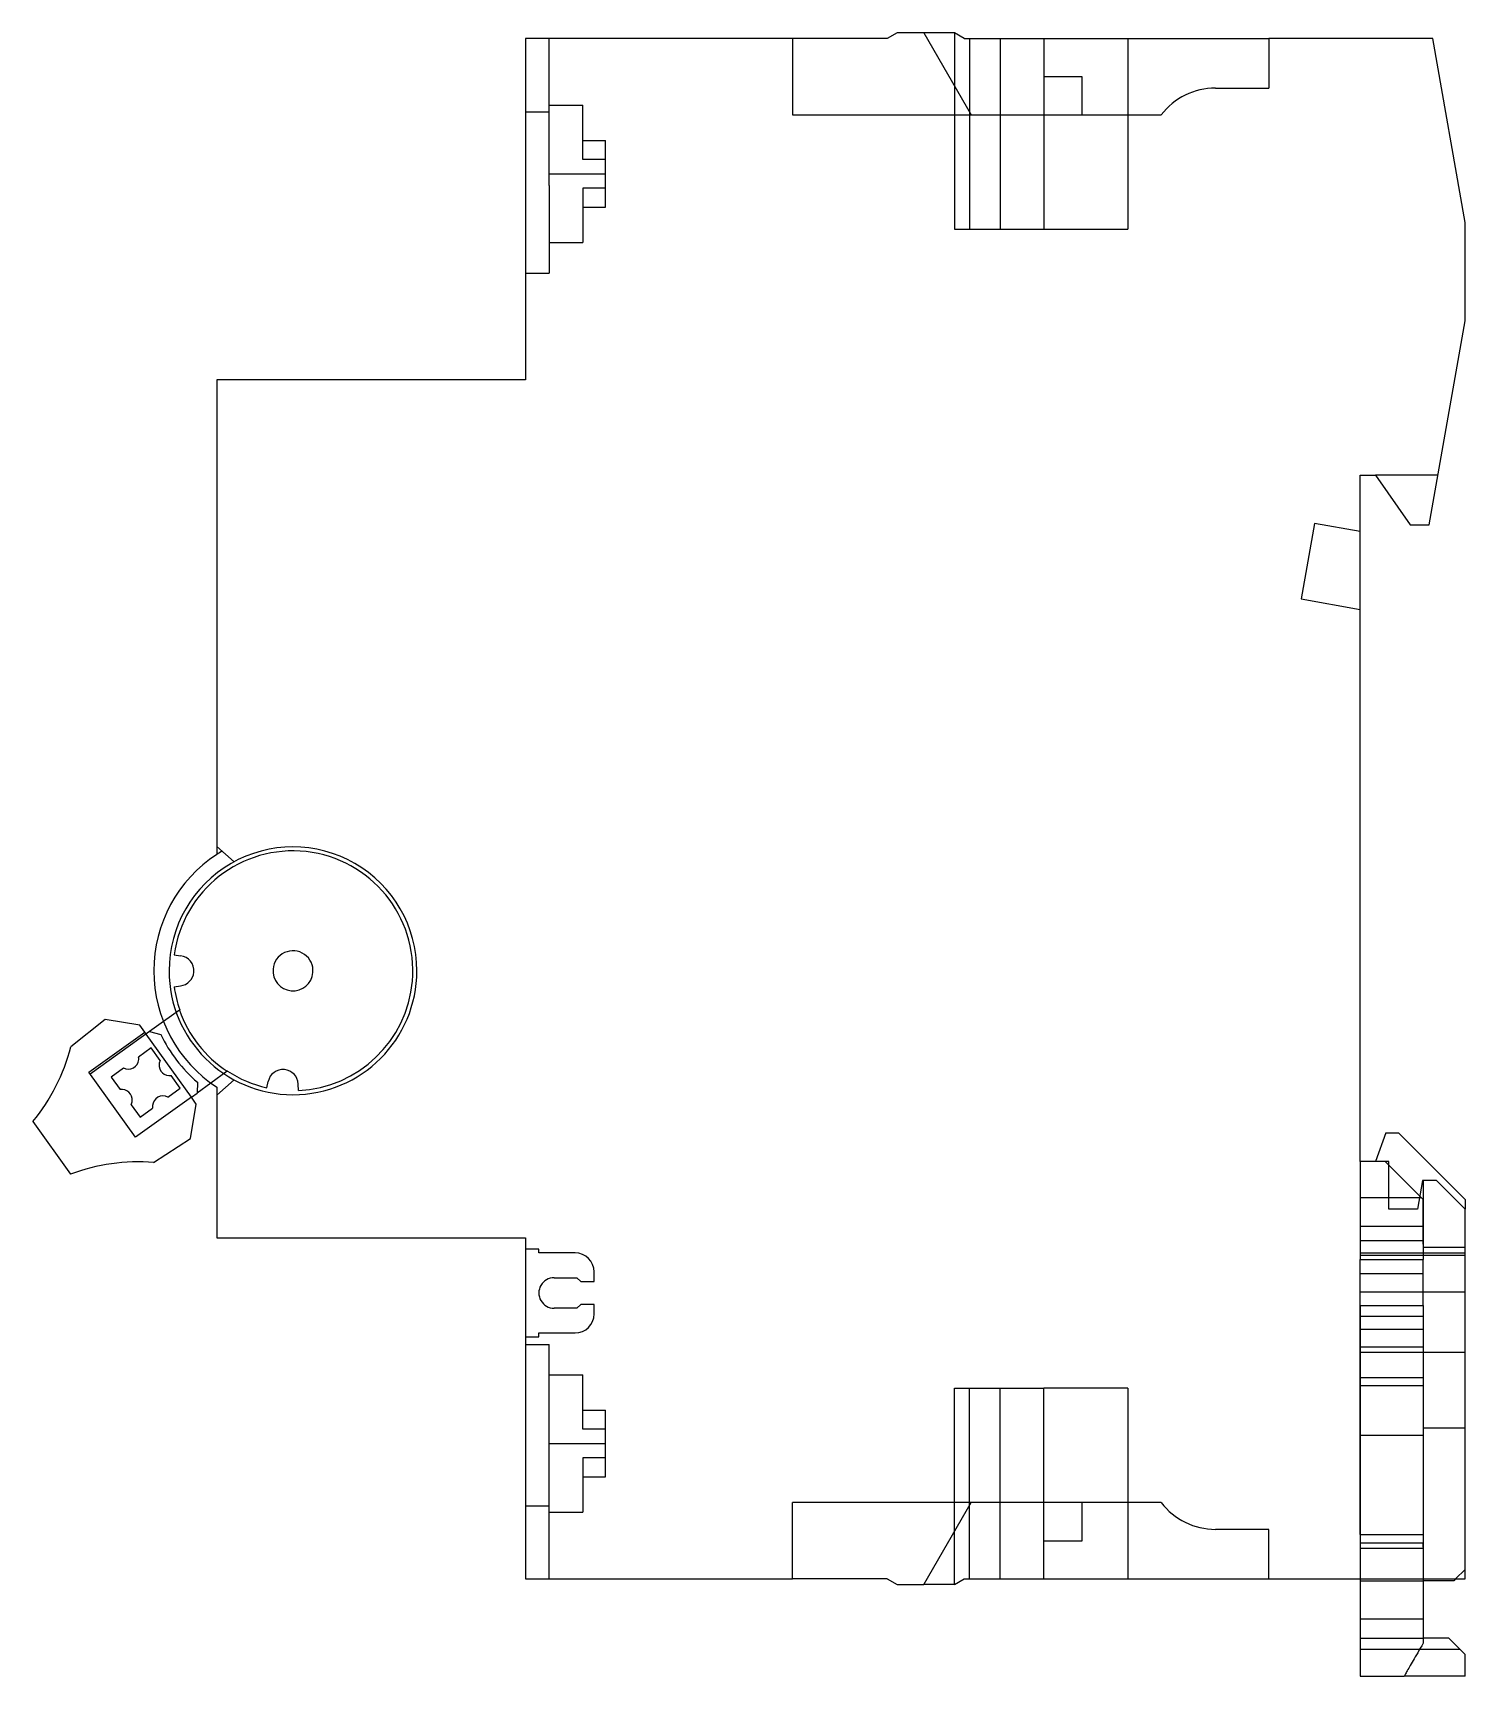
# Model space of a CAD drawing. Header units: millimetres. Extents: x -6.3 to 68.8, y -4.8 to 81.4.
import ezdxf

# ---------------------------------------------------------------- set-up
doc = ezdxf.new("R2010")
doc.units = ezdxf.units.MM
doc.layers.add('HIDDEN', color=7, linetype='Continuous')
doc.layers.add('THICK', color=7, linetype='Continuous')

msp = doc.modelspace()

# ---------------------------------------------------------------- linework, layer by layer
at = {"layer": 'HIDDEN'}
for p, q in [((19.513, 81.1), (19.513, 81.1)), ((19.513, 81.1), (19.513, 81.1)), ((19.513, 81.1), (19.513, 81.1)), ((20.763, 81.1), (20.763, 81.1)), ((20.763, 81.1), (20.763, 81.1)), ((20.763, 77.261), (20.763, 81.1)), ((33.513, 81.1), (33.513, 81.1)), ((33.513, 81.1), (33.513, 81.1)), ((33.513, 81.1), (33.513, 81.1)), ((38.493, 81.1), (38.493, 81.1)), ((38.493, 81.1), (38.493, 81.1)), ((39.013, 81.4), (39.013, 81.4)), ((39.013, 81.4), (39.013, 81.4)), ((40.413, 81.4), (40.413, 81.4)), ((40.413, 81.4), (40.413, 81.4)), ((40.413, 81.4), (40.413, 81.4)), ((40.413, 81.4), (40.413, 81.4)), ((42.013, 81.4), (42.013, 81.4)), ((42.013, 81.4), (42.013, 81.4)), ((42.013, 81.4), (42.013, 81.4)), ((42.013, 81.4), (42.013, 71.1)), ((42.013, 81.4), (42.013, 81.4)), ((42.013, 81.4), (42.013, 81.4)), ((42.013, 81.4), (42.013, 81.4)), ((42.532, 81.1), (42.532, 81.1)), ((42.532, 81.1), (42.532, 81.1)), ((42.532, 81.1), (42.532, 81.1)), ((42.532, 81.1), (42.532, 81.1)), ((42.813, 81.1), (42.813, 71.1)), ((42.813, 81.1), (42.813, 71.1)), ((42.813, 81.1), (42.813, 71.1)), ((42.813, 81.1), (42.813, 71.1)), ((44.413, 81.1), (44.413, 71.1)), ((44.413, 81.1), (44.413, 71.1)), ((44.413, 81.1), (44.413, 71.1)), ((44.413, 81.1), (44.413, 71.1)), ((46.713, 81.1), (46.713, 81.1)), ((46.713, 81.1), (46.713, 81.1)), ((46.713, 81.1), (46.713, 81.1)), ((46.713, 81.1), (46.713, 81.1)), ((46.713, 81.1), (46.713, 71.1)), ((46.713, 81.1), (46.713, 71.1)), ((51.113, 81.1), (51.113, 71.1)), ((51.113, 81.1), (51.113, 71.1)), ((58.513, 81.1), (58.513, 81.1)), ((58.513, 81.1), (58.513, 81.1)), ((58.513, 81.1), (58.513, 81.1)), ((67.113, 81.1), (67.113, 81.1)), ((46.713, 79.1), (46.713, 71.1)), ((46.713, 79.1), (46.713, 71.1)), ((46.713, 79.1), (46.713, 79.1)), ((46.713, 79.1), (46.713, 79.1)), ((46.713, 79.1), (46.713, 79.1)), ((46.713, 79.1), (46.713, 79.1)), ((48.713, 79.1), (48.713, 79.1)), ((48.713, 79.1), (48.713, 79.1)), ((48.713, 79.1), (48.713, 79.1)), ((48.713, 79.1), (48.713, 79.1)), ((55.713, 78.5), (55.713, 78.5)), ((55.713, 78.5), (55.713, 78.5)), ((55.713, 78.5), (55.713, 78.5)), ((58.513, 78.5), (58.513, 78.5)), ((58.513, 78.5), (58.513, 78.5)), ((58.513, 78.5), (58.513, 78.5)), ((20.763, 77.6), (22.513, 77.6)), ((20.763, 77.6), (22.513, 77.6)), ((22.513, 74.75), (22.513, 77.6)), ((19.513, 77.261), (20.763, 77.261)), ((19.513, 77.261), (20.763, 77.261)), ((19.513, 77.261), (20.763, 77.261)), ((19.513, 77.261), (20.763, 77.261)), ((20.763, 73.4), (20.763, 77.261)), ((33.513, 77.1), (33.513, 77.1)), ((33.513, 77.1), (33.513, 77.1)), ((33.513, 77.1), (33.513, 77.1)), ((42.895, 77.1), (42.895, 77.1)), ((42.895, 77.1), (42.895, 77.1)), ((42.895, 77.1), (42.895, 77.1)), ((42.895, 77.1), (42.895, 77.1)), ((48.713, 77.1), (48.713, 77.1)), ((48.713, 77.1), (48.713, 77.1)), ((48.713, 77.1), (48.713, 77.1)), ((48.713, 77.1), (48.713, 77.1)), ((52.863, 77.1), (52.863, 77.1)), ((52.863, 77.1), (52.863, 77.1)), ((52.863, 77.1), (52.863, 77.1)), ((22.513, 75.75), (22.513, 75.75)), ((22.513, 75.75), (23.713, 75.75)), ((22.513, 75.75), (22.513, 75.75)), ((23.713, 74.75), (23.713, 75.75)), ((23.713, 75.75), (23.713, 75.75)), ((23.713, 75.75), (23.713, 75.75)), ((23.713, 74.75), (22.513, 74.75)), ((22.513, 74.75), (22.513, 74.75)), ((22.513, 74.75), (22.513, 74.75)), ((22.513, 74.75), (22.513, 74.75)), ((22.513, 74.75), (22.513, 74.75)), ((23.713, 74), (23.713, 74.75)), ((23.713, 74.75), (23.713, 74.75)), ((23.713, 74.75), (23.713, 74.75)), ((23.713, 74.75), (23.713, 74.75)), ((23.713, 74.75), (23.713, 74.75)), ((20.763, 74), (23.713, 74)), ((20.763, 74), (23.713, 74)), ((20.763, 74), (23.713, 74)), ((20.763, 74), (23.713, 74)), ((20.763, 73.4), (20.763, 68.8)), ((23.713, 73.25), (23.713, 74)), ((22.513, 73.25), (22.513, 70.4)), ((23.713, 73.25), (22.513, 73.25)), ((22.513, 73.25), (22.513, 73.25)), ((22.513, 73.25), (22.513, 73.25)), ((22.513, 73.25), (22.513, 73.25)), ((22.513, 73.25), (22.513, 73.25)), ((23.713, 73.25), (23.713, 73.25)), ((23.713, 72.25), (23.713, 73.25)), ((23.713, 73.25), (23.713, 73.25)), ((23.713, 73.25), (23.713, 73.25)), ((23.713, 73.25), (23.713, 73.25)), ((22.513, 72.25), (22.513, 72.25)), ((22.513, 72.25), (23.713, 72.25)), ((22.513, 72.25), (22.513, 72.25)), ((23.713, 72.25), (23.713, 72.25)), ((23.713, 72.25), (23.713, 72.25)), ((42.013, 71.1), (42.813, 71.1)), ((42.013, 71.1), (42.013, 71.1)), ((42.013, 71.1), (42.013, 71.1)), ((42.813, 71.1), (44.413, 71.1)), ((44.413, 71.1), (46.713, 71.1)), ((46.713, 71.1), (51.113, 71.1)), ((68.813, 71.459), (68.813, 71.459)), ((20.763, 70.4), (22.513, 70.4)), ((20.763, 70.4), (22.513, 70.4)), ((19.513, 68.8), (20.763, 68.8)), ((19.513, 68.8), (20.763, 68.8)), ((19.513, 68.8), (20.763, 68.8)), ((19.513, 68.8), (20.763, 68.8)), ((19.513, 68.8), (20.763, 68.8)), ((19.513, 68.8), (20.763, 68.8)), ((20.763, 68.8), (20.763, 68.8)), ((68.813, 66.3), (68.813, 66.3)), ((3.313, 63.2), (3.313, 63.2)), ((19.513, 63.2), (19.513, 63.2)), ((63.313, 58.2), (63.313, 58.2)), ((64.113, 58.2), (64.113, 58.2)), ((64.113, 58.2), (64.113, 58.2)), ((64.113, 58.2), (64.113, 58.2)), ((67.384, 58.2), (64.113, 58.2)), ((67.384, 58.2), (67.384, 58.2)), ((67.384, 58.2), (67.384, 58.2)), ((60.904, 55.667), (60.904, 55.667)), ((60.904, 55.667), (60.904, 55.667)), ((60.904, 55.667), (60.904, 55.667)), ((63.313, 55.243), (63.313, 55.243)), ((63.313, 55.243), (63.313, 55.243)), ((63.313, 55.243), (63.313, 55.243)), ((65.933, 55.6), (65.933, 55.6)), ((65.933, 55.6), (65.933, 55.6)), ((65.933, 55.6), (65.933, 55.6)), ((66.926, 55.6), (66.926, 55.6)), ((66.926, 55.6), (66.926, 55.6)), ((66.926, 55.6), (66.926, 55.6)), ((60.205, 51.703), (60.205, 51.703)), ((60.205, 51.703), (60.205, 51.703)), ((60.205, 51.703), (60.205, 51.703)), ((63.313, 51.156), (63.313, 51.156)), ((63.313, 51.156), (63.313, 51.156)), ((63.313, 51.156), (63.313, 51.156)), ((3.313, 38.725), (3.313, 38.725)), ((3.313, 38.725), (3.313, 38.725)), ((4.233, 37.924), (3.313, 38.725)), ((3.313, 38.307), (3.313, 38.307)), ((3.313, 38.307), (3.313, 38.307)), ((3.593, 38.481), (3.593, 38.481)), ((3.593, 38.481), (3.593, 38.481)), ((4.233, 37.924), (4.233, 37.924)), ((4.233, 37.924), (4.233, 37.924)), ((1.081, 33.038), (1.081, 33.038)), ((1.081, 33.038), (1.419, 32.993)), ((1.081, 33.038), (1.081, 33.038)), ((1.419, 32.993), (1.419, 32.993)), ((1.419, 32.993), (1.419, 32.993)), ((0.813, 32.2), (0.813, 32.2)), ((0.813, 32.2), (0.813, 32.2)), ((0.813, 32.2), (0.813, 32.2)), ((0.813, 32.2), (0.813, 32.2)), ((6.267, 32.292), (6.267, 32.292)), ((6.267, 32.292), (6.267, 32.292)), ((8.359, 32.108), (8.359, 32.108)), ((8.359, 32.108), (8.359, 32.108)), ((13.813, 32.2), (13.813, 32.2)), ((13.813, 32.2), (13.813, 32.2)), ((1.081, 31.362), (1.419, 31.407)), ((1.081, 31.362), (1.081, 31.362)), ((1.081, 31.362), (1.081, 31.362)), ((1.419, 31.407), (1.419, 31.407)), ((1.419, 31.407), (1.419, 31.407)), ((-2.546, 29.651), (-2.546, 29.651)), ((-0.729, 29.352), (-0.729, 29.352)), ((1.36, 30.139), (0.517, 29.534)), ((1.37, 30.146), (1.36, 30.139)), ((1.36, 30.139), (1.36, 30.139)), ((1.36, 30.139), (1.36, 30.139)), ((1.36, 30.139), (1.36, 30.139)), ((1.36, 30.139), (1.36, 30.139)), ((1.37, 30.146), (1.37, 30.146)), ((1.37, 30.146), (1.37, 30.146)), ((-0.468, 28.988), (-0.468, 28.988)), ((-0.468, 28.988), (-0.468, 28.988)), ((1.98, 25.575), (-0.392, 28.882)), ((-0.209, 29.013), (-0.209, 29.013)), ((-0.209, 29.013), (-0.209, 29.013)), ((-0.209, 29.013), (-0.209, 29.013)), ((-0.209, 29.013), (-0.209, 29.013)), ((0.372, 28.866), (0.372, 28.866)), ((0.372, 28.866), (0.372, 28.866)), ((0.372, 28.866), (0.372, 28.866)), ((0.372, 28.866), (0.372, 28.866)), ((-4.345, 28.212), (-4.345, 28.212)), ((-0.785, 27.676), (-0.785, 27.676)), ((-0.785, 27.676), (-0.785, 27.676)), ((-0.785, 27.676), (-0.785, 27.676)), ((-0.785, 27.676), (-0.785, 27.676)), ((-0.13, 28.153), (-0.13, 28.153)), ((-0.13, 28.153), (-0.13, 28.153)), ((-0.13, 28.153), (-0.13, 28.153)), ((-0.13, 28.153), (-0.13, 28.153)), ((-3.397, 26.887), (-3.397, 26.887)), ((-3.397, 26.887), (-3.397, 26.887)), ((-3.321, 26.782), (-3.321, 26.782)), ((-3.321, 26.782), (-3.321, 26.782)), ((-1.578, 27.1), (-1.578, 27.1)), ((-1.578, 27.1), (-1.578, 27.1)), ((-1.578, 27.1), (-1.578, 27.1)), ((-1.578, 27.1), (-1.578, 27.1)), ((0.347, 27.497), (0.347, 27.497)), ((0.347, 27.497), (0.347, 27.497)), ((0.347, 27.497), (0.347, 27.497)), ((0.347, 27.497), (0.347, 27.497)), ((3.865, 26.927), (3.003, 26.308)), ((3.875, 26.934), (3.865, 26.927)), ((3.865, 26.927), (3.865, 26.927)), ((3.865, 26.927), (3.865, 26.927)), ((3.865, 26.927), (3.865, 26.927)), ((3.865, 26.927), (3.865, 26.927)), ((3.875, 26.934), (3.875, 26.934)), ((3.875, 26.934), (3.875, 26.934)), ((-2.233, 26.624), (-2.233, 26.624)), ((-2.233, 26.624), (-2.233, 26.624)), ((-2.233, 26.624), (-2.233, 26.624)), ((-2.233, 26.624), (-2.233, 26.624)), ((-1.757, 25.969), (-1.757, 25.969)), ((-1.757, 25.969), (-1.757, 25.969)), ((-1.757, 25.969), (-1.757, 25.969)), ((-1.757, 25.969), (-1.757, 25.969)), ((0.923, 26.704), (0.923, 26.704)), ((0.923, 26.704), (0.923, 26.704)), ((0.923, 26.704), (0.923, 26.704)), ((0.923, 26.704), (0.923, 26.704)), ((1.399, 26.049), (1.399, 26.049)), ((1.399, 26.049), (1.399, 26.049)), ((1.399, 26.049), (1.399, 26.049)), ((1.399, 26.049), (1.399, 26.049)), ((2.305, 26.351), (2.305, 26.351)), ((2.305, 26.351), (2.305, 26.351)), ((2.305, 26.351), (2.305, 26.351)), ((2.305, 26.351), (2.305, 26.351)), ((3.313, 25.675), (4.233, 26.476)), ((3.313, 26.093), (3.313, 26.093)), ((3.313, 26.093), (3.313, 26.093)), ((3.313, 26.093), (3.313, 26.093)), ((4.233, 26.476), (4.233, 26.476)), ((4.233, 26.476), (4.233, 26.476)), ((5.934, 26.065), (6.009, 26.398)), ((5.934, 26.065), (5.934, 26.065)), ((5.934, 26.065), (5.934, 26.065)), ((6.009, 26.398), (6.009, 26.398)), ((6.009, 26.398), (6.009, 26.398)), ((7.589, 26.26), (7.589, 26.26)), ((7.589, 26.26), (7.589, 26.26)), ((7.605, 25.919), (7.589, 26.26)), ((7.605, 25.919), (7.605, 25.919)), ((7.605, 25.919), (7.605, 25.919)), ((-1.181, 25.176), (-1.181, 25.176)), ((-1.181, 25.176), (-1.181, 25.176)), ((-1.181, 25.176), (-1.181, 25.176)), ((-1.181, 25.176), (-1.181, 25.176)), ((0.743, 25.573), (0.743, 25.573)), ((0.743, 25.573), (0.743, 25.573)), ((0.743, 25.573), (0.743, 25.573)), ((0.743, 25.573), (0.743, 25.573)), ((1.98, 25.575), (1.98, 25.575)), ((1.98, 25.575), (1.98, 25.575)), ((1.98, 25.575), (1.98, 25.575)), ((1.98, 25.575), (1.98, 25.575)), ((1.98, 25.575), (1.98, 25.575)), ((1.98, 25.575), (1.98, 25.575)), ((2.242, 25.209), (2.242, 25.209)), ((2.278, 25.788), (2.278, 25.788)), ((2.278, 25.788), (2.278, 25.788)), ((2.278, 25.788), (2.278, 25.788)), ((2.278, 25.788), (2.278, 25.788)), ((3.313, 25.675), (3.313, 25.675)), ((3.313, 25.675), (3.313, 25.675)), ((-6.335, 24.288), (-6.335, 24.288)), ((-0.705, 24.521), (-0.705, 24.521)), ((-0.705, 24.521), (-0.705, 24.521)), ((-0.705, 24.521), (-0.705, 24.521)), ((-0.705, 24.521), (-0.705, 24.521)), ((-0.049, 24.997), (-0.049, 24.997)), ((-0.049, 24.997), (-0.049, 24.997)), ((-0.049, 24.997), (-0.049, 24.997)), ((-0.049, 24.997), (-0.049, 24.997)), ((-0.949, 23.474), (-0.949, 23.474)), ((-0.949, 23.474), (-0.949, 23.474)), ((-0.949, 23.474), (-0.949, 23.474)), ((-0.949, 23.474), (-0.949, 23.474)), ((1.943, 23.395), (1.943, 23.395)), ((64.659, 23.7), (64.659, 23.7)), ((64.659, 23.7), (64.659, 23.7)), ((65.313, 23.7), (65.313, 23.7)), ((65.313, 23.7), (65.313, 23.7)), ((0.002, 22.151), (0.002, 22.151)), ((63.313, 22.2), (63.313, 22.2)), ((63.313, 22.2), (63.313, 22.2)), ((63.313, 22.2), (63.313, 22.2)), ((63.313, 22.2), (63.313, 22.2)), ((63.313, 22.2), (63.313, 18.8)), ((63.313, 22.2), (63.313, 22.2)), ((64.113, 22.2), (64.113, 22.2)), ((64.113, 22.2), (64.113, 22.2)), ((64.813, 22), (64.613, 22.2)), ((64.613, 22.2), (64.613, 22.2)), ((64.613, 22.2), (64.613, 22.2)), ((64.613, 22.2), (64.613, 22.2)), ((64.613, 22.2), (64.613, 22.2)), ((64.813, 22.2), (64.813, 22.2)), ((64.813, 22.2), (64.813, 22.2)), ((64.813, 22.2), (64.813, 22.2)), ((-4.353, 21.525), (-4.353, 21.525)), ((66.577, 21.2), (66.577, 21.2)), ((66.577, 21.2), (66.577, 21.2)), ((66.577, 21.2), (66.577, 21.2)), ((66.613, 21.2), (66.613, 21.2)), ((66.613, 21.2), (66.613, 21.2)), ((66.613, 21.2), (66.613, 18.8)), ((66.613, 21.2), (66.613, 21.2)), ((66.613, 21.2), (66.613, 21.2)), ((67.313, 21.2), (67.313, 21.2)), ((67.313, 21.2), (67.313, 21.2)), ((67.313, 21.2), (67.313, 21.2)), ((63.313, 20.302), (64.813, 20.302)), ((63.313, 20.302), (66.511, 20.302)), ((63.313, 20.302), (66.511, 20.302)), ((63.313, 20.302), (66.511, 20.302)), ((66.419, 20.302), (66.511, 20.302)), ((66.511, 20.302), (66.433, 20.38)), ((66.511, 20.302), (66.525, 20.287)), ((66.525, 20.287), (66.54, 20.273)), ((66.54, 20.273), (66.554, 20.258)), ((66.554, 20.258), (66.569, 20.244)), ((66.569, 20.244), (66.584, 20.229)), ((66.584, 20.229), (66.598, 20.215)), ((66.598, 20.215), (66.613, 20.2)), ((66.613, 17.865), (66.613, 20.2)), ((66.613, 20.2), (66.613, 20.2)), ((66.613, 20.2), (66.613, 20.2)), ((66.613, 20.2), (66.613, 20.2)), ((66.613, 20.2), (66.613, 20.2)), ((66.613, 20.2), (66.613, 20.2)), ((66.613, 20.2), (66.613, 20.2)), ((66.613, 20.2), (66.613, 20.2)), ((66.613, 20.2), (66.613, 20.2)), ((68.813, 20.2), (68.813, 20.2)), ((68.813, 20.2), (68.813, 20.2)), ((64.813, 19.7), (64.813, 19.7)), ((64.813, 19.7), (64.813, 19.7)), ((64.813, 19.7), (64.813, 19.7)), ((66.313, 19.7), (66.313, 19.7)), ((66.313, 19.7), (66.313, 19.7)), ((66.313, 19.7), (66.313, 19.7)), ((68.813, 19.7), (68.813, 19.7)), ((68.813, 19.7), (68.813, 19.7)), ((68.813, 19.7), (68.813, 19.7)), ((3.313, 18.2), (3.313, 18.2)), ((19.513, 18.2), (19.513, 18.2)), ((63.313, 18.8), (63.313, 18.8)), ((63.313, 18.8), (63.313, 18.8)), ((63.313, 18.8), (63.313, 18.8)), ((63.313, 18.8), (63.313, 18.8)), ((63.313, 18.8), (63.313, 18.05)), ((63.313, 18.8), (66.613, 18.8)), ((66.613, 18.8), (66.613, 18.8)), ((66.613, 18.8), (66.613, 18.05)), ((66.613, 18.8), (66.613, 18.8)), ((66.613, 18.8), (66.613, 18.8)), ((66.613, 18.8), (66.613, 18.8)), ((19.513, 17.6), (19.513, 17.6)), ((19.513, 17.6), (19.513, 17.6)), ((20.213, 17.6), (19.513, 17.6)), ((20.213, 17.6), (20.213, 17.6)), ((20.213, 17.4), (20.213, 17.6)), ((20.213, 17.6), (20.213, 17.6)), ((20.213, 17.4), (20.213, 17.4)), ((22.113, 17.4), (20.213, 17.4)), ((20.213, 17.4), (20.213, 17.4)), ((22.113, 17.4), (22.113, 17.4)), ((22.113, 17.4), (22.113, 17.4)), ((63.313, 18.05), (63.313, 17.057)), ((63.313, 18.05), (66.613, 18.05)), ((63.313, 18.05), (66.613, 18.05)), ((63.313, 18.05), (66.613, 18.05)), ((63.313, 18.05), (66.613, 18.05)), ((63.313, 17.404), (68.813, 17.404)), ((63.313, 17.404), (68.813, 17.404)), ((63.313, 17.404), (68.813, 17.404)), ((63.313, 17.404), (68.813, 17.404)), ((63.313, 17.285), (68.813, 17.285)), ((63.313, 17.285), (68.813, 17.285)), ((63.313, 17.285), (68.813, 17.285)), ((63.313, 17.285), (68.813, 17.285)), ((66.613, 18.05), (66.613, 17.057)), ((66.613, 17.865), (66.613, 17.704)), ((66.613, 17.704), (68.813, 17.704)), ((66.613, 17.704), (68.813, 17.704)), ((66.613, 17.704), (68.813, 17.704)), ((66.613, 17.704), (68.813, 17.704)), ((23.113, 16.4), (23.113, 16.4)), ((23.113, 15.9), (23.113, 16.4)), ((23.113, 16.4), (23.113, 16.4)), ((63.313, 16.327), (63.313, 17.057)), ((63.313, 17.057), (66.613, 17.057)), ((63.313, 17.057), (66.613, 17.057)), ((63.313, 17.057), (66.613, 17.057)), ((63.313, 17.057), (66.613, 17.057)), ((66.613, 16.458), (66.613, 17.057)), ((66.613, 14.636), (66.613, 16.458)), ((21.013, 16.1), (21.013, 16.1)), ((21.013, 16.1), (22.213, 16.1)), ((21.013, 16.1), (21.013, 16.1)), ((22.213, 16.1), (22.213, 16.1)), ((22.213, 16.1), (22.413, 15.9)), ((22.213, 16.1), (22.213, 16.1)), ((22.413, 15.9), (22.413, 15.9)), ((22.413, 15.9), (23.113, 15.9)), ((22.413, 15.9), (22.413, 15.9)), ((23.113, 15.9), (23.113, 15.9)), ((23.113, 15.9), (23.113, 15.9)), ((63.313, 16.327), (66.613, 16.327)), ((63.313, 12.482), (63.313, 16.327)), ((63.313, 16.327), (66.613, 16.327)), ((63.313, 16.327), (66.613, 16.327)), ((63.313, 16.327), (66.613, 16.327)), ((22.413, 14.7), (22.213, 14.5)), ((22.413, 14.7), (22.413, 14.7)), ((23.113, 14.7), (22.413, 14.7)), ((22.413, 14.7), (22.413, 14.7)), ((23.113, 14.7), (23.113, 14.7)), ((23.113, 14.2), (23.113, 14.7)), ((23.113, 14.7), (23.113, 14.7)), ((63.313, 15.353), (68.813, 15.353)), ((63.313, 15.353), (68.813, 15.353)), ((63.313, 15.353), (68.813, 15.353)), ((63.313, 15.353), (68.813, 15.353)), ((21.013, 14.5), (21.013, 14.5)), ((22.213, 14.5), (21.013, 14.5)), ((21.013, 14.5), (21.013, 14.5)), ((22.213, 14.5), (22.213, 14.5)), ((22.213, 14.5), (22.213, 14.5)), ((23.113, 14.2), (23.113, 14.2)), ((23.113, 14.2), (23.113, 14.2)), ((63.313, 14.636), (66.613, 14.636)), ((63.313, 14.636), (63.313, 13.398)), ((63.313, 14.636), (66.613, 14.636)), ((63.313, 14.636), (66.613, 14.636)), ((63.313, 14.636), (66.613, 14.636)), ((63.313, 14.081), (66.613, 14.081)), ((63.313, 14.081), (66.613, 14.081)), ((63.313, 14.081), (66.613, 14.081)), ((63.313, 14.081), (66.613, 14.081)), ((66.613, 14.636), (66.613, 13.398)), ((19.513, 13), (19.513, 13)), ((19.513, 13), (19.513, 13)), ((19.513, 13), (20.213, 13)), ((20.213, 13.2), (20.213, 13.2)), ((20.213, 13.2), (22.113, 13.2)), ((20.213, 13), (20.213, 13.2)), ((20.213, 13.2), (20.213, 13.2)), ((20.213, 13), (20.213, 13)), ((20.213, 13), (20.213, 13)), ((22.113, 13.2), (22.113, 13.2)), ((22.113, 13.2), (22.113, 13.2)), ((63.313, 13.398), (66.613, 13.398)), ((63.313, 13.398), (63.313, 10.454)), ((63.313, 13.398), (66.613, 13.398)), ((63.313, 13.398), (66.613, 13.398)), ((63.313, 13.398), (66.613, 13.398)), ((66.613, 13.398), (66.613, 10.454)), ((19.513, 12.6), (20.763, 12.6)), ((19.513, 12.6), (20.763, 12.6)), ((19.513, 12.6), (20.763, 12.6)), ((19.513, 12.6), (20.763, 12.6)), ((20.763, 8), (20.763, 12.6)), ((63.313, 2.637), (63.313, 12.482)), ((63.313, 12.482), (66.613, 12.482)), ((63.313, 12.482), (66.613, 12.482)), ((63.313, 12.482), (66.613, 12.482)), ((63.313, 12.482), (66.613, 12.482)), ((63.313, 12.2), (63.313, 12.2)), ((63.313, 12.2), (63.313, 12.2)), ((63.313, 12.2), (63.313, 12.2)), ((63.313, 12.2), (63.313, 12.2)), ((63.313, 12.2), (68.813, 12.2)), ((66.613, 12.2), (66.613, 12.2)), ((66.613, 12.2), (66.613, 2.2)), ((66.613, 12.2), (66.613, 12.2)), ((66.613, 12.2), (66.613, 12.2)), ((66.613, 12.2), (66.613, 12.2)), ((68.813, 12.2), (68.813, 12.2)), ((68.813, 12.2), (68.813, 12.2)), ((68.813, 12.2), (68.813, 12.2)), ((68.813, 12.2), (68.813, 12.2)), ((20.763, 11), (22.513, 11)), ((20.763, 11), (22.513, 11)), ((22.513, 8.15), (22.513, 11)), ((63.313, 10.867), (66.613, 10.867)), ((63.313, 10.867), (66.613, 10.867)), ((63.313, 10.867), (66.613, 10.867)), ((63.313, 10.867), (66.613, 10.867)), ((63.313, 10.454), (66.613, 10.454)), ((63.313, 10.454), (63.313, 0.3)), ((63.313, 10.454), (66.613, 10.454)), ((63.313, 10.454), (66.613, 10.454)), ((63.313, 10.454), (66.613, 10.454)), ((66.613, 10.454), (66.613, 0.3)), ((42.013, 0), (42.013, 10.3)), ((42.013, 10.3), (42.813, 10.3)), ((42.013, 10.3), (42.013, 10.3)), ((42.013, 10.3), (42.013, 10.3)), ((42.813, 0.3), (42.813, 10.3)), ((42.813, 10.3), (44.413, 10.3)), ((42.813, 0.3), (42.813, 10.3)), ((42.813, 0.3), (42.813, 10.3)), ((42.813, 0.3), (42.813, 10.3)), ((44.413, 0.3), (44.413, 10.3)), ((44.413, 10.3), (46.713, 10.3)), ((44.413, 0.3), (44.413, 10.3)), ((44.413, 0.3), (44.413, 10.3)), ((44.413, 0.3), (44.413, 10.3)), ((46.713, 2.3), (46.713, 10.3)), ((46.713, 2.3), (46.713, 10.3)), ((46.713, 0.3), (46.713, 10.3)), ((51.113, 10.3), (46.713, 10.3)), ((46.713, 0.3), (46.713, 10.3)), ((51.113, 10.3), (51.113, 0.3)), ((51.113, 10.3), (51.113, 0.3)), ((22.513, 9.15), (22.513, 9.15)), ((22.513, 9.15), (23.713, 9.15)), ((22.513, 9.15), (22.513, 9.15)), ((23.713, 8.15), (23.713, 9.15)), ((23.713, 9.15), (23.713, 9.15)), ((23.713, 9.15), (23.713, 9.15)), ((20.763, 4.139), (20.763, 8)), ((23.713, 8.15), (22.513, 8.15)), ((22.513, 8.15), (22.513, 8.15)), ((22.513, 8.15), (22.513, 8.15)), ((22.513, 8.15), (22.513, 8.15)), ((22.513, 8.15), (22.513, 8.15)), ((23.713, 7.4), (23.713, 8.15)), ((23.713, 8.15), (23.713, 8.15)), ((23.713, 8.15), (23.713, 8.15)), ((23.713, 8.15), (23.713, 8.15)), ((23.713, 8.15), (23.713, 8.15)), ((63.313, 7.832), (66.613, 7.832)), ((63.313, 7.832), (66.613, 7.832)), ((63.313, 7.832), (66.613, 7.832)), ((63.313, 7.832), (66.613, 7.832)), ((68.813, 8.2), (66.613, 8.2)), ((66.613, 8.2), (66.613, 8.2)), ((66.613, 8.2), (66.613, 8.2)), ((66.613, 8.2), (66.613, 8.2)), ((66.613, 8.2), (66.613, 8.2)), ((66.613, 8.2), (66.613, 8.2)), ((66.613, 8.2), (66.613, 8.2)), ((66.613, 8.2), (66.613, 8.2)), ((66.613, 8.2), (66.613, 8.2)), ((68.813, 8.2), (68.813, 8.2)), ((68.813, 8.2), (68.813, 8.2)), ((68.813, 8.2), (68.813, 8.2)), ((68.813, 8.2), (68.813, 8.2)), ((20.763, 7.4), (23.713, 7.4)), ((20.763, 7.4), (23.713, 7.4)), ((20.763, 7.4), (23.713, 7.4)), ((20.763, 7.4), (23.713, 7.4)), ((23.713, 6.65), (23.713, 7.4)), ((22.513, 6.65), (22.513, 3.8)), ((23.713, 6.65), (22.513, 6.65)), ((22.513, 6.65), (22.513, 6.65)), ((22.513, 6.65), (22.513, 6.65)), ((22.513, 6.65), (22.513, 6.65)), ((22.513, 6.65), (22.513, 6.65)), ((23.713, 6.65), (23.713, 6.65)), ((23.713, 5.65), (23.713, 6.65)), ((23.713, 6.65), (23.713, 6.65)), ((23.713, 6.65), (23.713, 6.65)), ((23.713, 6.65), (23.713, 6.65)), ((22.513, 5.65), (22.513, 5.65)), ((22.513, 5.65), (23.713, 5.65)), ((22.513, 5.65), (22.513, 5.65)), ((23.713, 5.65), (23.713, 5.65)), ((23.713, 5.65), (23.713, 5.65)), ((19.513, 4.139), (20.763, 4.139)), ((19.513, 4.139), (20.763, 4.139)), ((19.513, 4.139), (20.763, 4.139)), ((19.513, 4.139), (20.763, 4.139)), ((20.763, 0.3), (20.763, 4.139)), ((20.763, 3.8), (22.513, 3.8)), ((20.763, 3.8), (22.513, 3.8)), ((33.513, 4.3), (33.513, 4.3)), ((33.513, 4.3), (33.513, 4.3)), ((33.513, 4.3), (33.513, 4.3)), ((42.895, 4.3), (42.895, 4.3)), ((42.895, 4.3), (42.895, 4.3)), ((42.895, 4.3), (42.895, 4.3)), ((42.895, 4.3), (42.895, 4.3)), ((48.713, 4.3), (48.713, 4.3)), ((48.713, 4.3), (48.713, 4.3)), ((48.713, 4.3), (48.713, 4.3)), ((48.713, 4.3), (48.713, 4.3)), ((52.863, 4.3), (52.863, 4.3)), ((52.863, 4.3), (52.863, 4.3)), ((52.863, 4.3), (52.863, 4.3)), ((55.713, 2.9), (55.713, 2.9)), ((55.713, 2.9), (55.713, 2.9)), ((55.713, 2.9), (55.713, 2.9)), ((58.513, 2.9), (58.513, 2.9)), ((58.513, 2.9), (58.513, 2.9)), ((58.513, 2.9), (58.513, 2.9)), ((63.313, 2.637), (63.313, 1.9)), ((63.313, 2.637), (66.613, 2.637)), ((63.313, 2.637), (66.613, 2.637)), ((63.313, 2.637), (66.613, 2.637)), ((63.313, 2.637), (66.613, 2.637)), ((46.713, 2.3), (46.713, 2.3)), ((46.713, 2.3), (46.713, 2.3)), ((46.713, 2.3), (46.713, 2.3)), ((46.713, 2.3), (46.713, 2.3)), ((48.713, 2.3), (48.713, 2.3)), ((48.713, 2.3), (48.713, 2.3)), ((48.713, 2.3), (48.713, 2.3)), ((48.713, 2.3), (48.713, 2.3)), ((63.313, 2.2), (66.613, 2.2)), ((63.313, 2.2), (66.613, 2.2)), ((63.313, 2.2), (66.613, 2.2)), ((63.313, 2.2), (66.613, 2.2)), ((66.613, 1.9), (63.313, 1.9)), ((66.613, 1.9), (63.313, 1.9)), ((66.613, 1.9), (63.313, 1.9)), ((66.613, 1.9), (63.313, 1.9)), ((66.613, 1.969), (66.613, 2.2)), ((66.613, 1.969), (66.613, 0.3)), ((19.513, 0.3), (19.513, 0.3)), ((19.513, 0.3), (19.513, 0.3)), ((19.513, 0.3), (19.513, 0.3)), ((20.763, 0.3), (20.763, 0.3)), ((20.763, 0.3), (20.763, 0.3)), ((33.513, 0.3), (33.513, 0.3)), ((33.513, 0.3), (33.513, 0.3)), ((33.513, 0.3), (33.513, 0.3)), ((38.493, 0.3), (38.493, 0.3)), ((38.493, 0.3), (38.493, 0.3)), ((42.013, 0), (42.013, 0)), ((42.013, 0), (42.013, 0)), ((42.013, 0), (42.013, 0)), ((42.013, 0), (42.013, 0)), ((42.013, 0), (42.013, 0)), ((42.013, 0), (42.013, 0)), ((42.532, 0.3), (42.532, 0.3)), ((42.532, 0.3), (42.532, 0.3)), ((42.532, 0.3), (42.532, 0.3)), ((42.532, 0.3), (42.532, 0.3)), ((46.713, 0.3), (46.713, 0.3)), ((46.713, 0.3), (46.713, 0.3)), ((46.713, 0.3), (46.713, 0.3)), ((46.713, 0.3), (46.713, 0.3)), ((58.513, 0.3), (58.513, 0.3)), ((58.513, 0.3), (58.513, 0.3)), ((58.513, 0.3), (58.513, 0.3)), ((63.313, 0.3), (63.313, 0.3)), ((63.313, 0.3), (63.313, 0.3)), ((63.313, 0.3), (63.313, 0.3)), ((63.313, 0.3), (63.313, 0.3)), ((63.313, 0.3), (63.313, 0.3)), ((63.313, 0.3), (63.313, 0.3)), ((63.313, 0.2), (66.613, 0.2)), ((63.313, 0.2), (63.313, 0.2)), ((63.313, 0.2), (66.613, 0.2)), ((63.313, 0.2), (66.613, 0.2)), ((63.313, 0.2), (63.313, 0.2)), ((63.313, 0.2), (66.613, 0.2)), ((66.613, 0.3), (66.613, 0.3)), ((66.613, 0.3), (66.613, 0.3)), ((66.613, 0.3), (66.613, 0.3)), ((66.613, 0.3), (66.613, 0.3)), ((66.613, 0.3), (66.613, 0.3)), ((66.613, 0.3), (66.613, 0.3)), ((66.613, 0.3), (66.613, 0.3)), ((66.613, 0.3), (66.613, 0.3)), ((66.613, 0.2), (66.613, 0.2)), ((66.613, 0.2), (66.613, 0.2)), ((66.613, 0.2), (66.613, 0.2)), ((66.613, 0.2), (66.613, 0.2)), ((68.213, 0.2), (68.213, 0.2)), ((68.213, 0.2), (68.213, 0.2)), ((68.813, 0.8), (68.313, 0.3)), ((68.813, 0.8), (68.813, 0.8)), ((68.813, 0.8), (68.813, 0.8)), ((68.813, 0.3), (68.813, 0.3)), ((68.813, 0.3), (68.813, 0.3)), ((68.813, 0.3), (68.813, 0.3)), ((39.013, 0), (39.013, 0)), ((39.013, 0), (39.013, 0)), ((40.413, 0), (40.413, 0)), ((40.413, 0), (40.413, 0)), ((40.413, 0), (40.413, 0)), ((40.413, 0), (40.413, 0)), ((63.313, -1.8), (63.313, -1.8)), ((63.313, -1.8), (63.313, -1.8)), ((63.313, -1.8), (66.613, -1.8)), ((63.313, -1.8), (63.313, -1.8)), ((63.313, -1.8), (63.313, -1.8)), ((66.613, -1.8), (66.613, -1.8)), ((66.613, -1.8), (66.613, -1.8)), ((66.613, -1.8), (66.613, -1.8)), ((66.613, -1.8), (66.613, -1.8)), ((63.313, -2.8), (66.613, -2.8)), ((63.313, -2.8), (66.613, -2.8)), ((63.313, -2.8), (66.613, -2.8)), ((68.545, -3.4), (63.313, -3.4)), ((68.545, -3.4), (63.313, -3.4)), ((66.613, -3.068), (66.613, -3.068)), ((66.613, -3.068), (66.613, -3.068)), ((66.613, -3.068), (66.613, -3.068)), ((66.613, -3.068), (66.613, -3.068)), ((68.813, -3.668), (68.813, -3.668)), ((68.813, -3.668), (68.813, -3.668)), ((63.313, -4.8), (63.313, -4.8)), ((63.313, -4.8), (63.313, -4.8)), ((65.613, -4.8), (65.613, -4.8)), ((65.613, -4.8), (65.613, -4.8)), ((65.613, -4.8), (65.613, -4.8)), ((65.613, -4.8), (65.613, -4.8)), ((68.813, -4.8), (68.813, -4.8)), ((68.813, -4.8), (68.813, -4.8))]:
    msp.add_line(p, q, dxfattribs=at)
for centre, radius, start, end in [((7.313, 32.2), 6.5, 0, 180.00002), ((7.313, 32.2), 6.288, 355.00003, 172.33774), ((7.313, 32.2), 7.3, 120.63506, 123.22615), ((1.313, 32.2), 0.8, 354.99997, 82.3377), ((7.313, 32.2), 1.05, 354.99997, 174.99999), ((7.313, 32.2), 6.5, 180.00002, 0), ((1.313, 32.2), 0.8, 277.6623, 354.99997), ((7.313, 32.2), 1.05, 174.99999, 354.99997), ((7.313, 32.2), 6.288, 187.66226, 199.06807), ((7.313, 32.2), 6.288, 272.66227, 355.00003), ((7.313, 32.2), 6.3, 199.09993, 236.82267), ((7.313, 32.2), 6.288, 236.86421, 257.33777), ((6.79, 26.223), 0.8, 2.66225, 167.33771), ((22.113, 16.4), 1, 0, 89.99998), ((21.013, 15.3), 0.8, 89.99998, 270.00002), ((22.113, 14.2), 1, 270.00002, 0)]:
    msp.add_arc(centre, radius, start, end, dxfattribs=at)
at = {"layer": 'THICK'}
for p, q in [((33.513, 81.1), (19.513, 81.1)), ((19.513, 81.1), (19.513, 63.2)), ((33.513, 81.1), (33.513, 77.1)), ((38.493, 81.1), (33.513, 81.1)), ((39.013, 81.4), (38.493, 81.1)), ((40.413, 81.4), (39.013, 81.4)), ((42.013, 81.4), (40.413, 81.4)), ((40.413, 81.4), (42.895, 77.1)), ((42.532, 81.1), (42.013, 81.4)), ((42.532, 81.1), (46.713, 81.1)), ((46.713, 81.1), (58.513, 81.1)), ((46.713, 81.1), (46.713, 79.1)), ((67.113, 81.1), (58.513, 81.1)), ((58.513, 81.1), (58.513, 78.5)), ((68.813, 71.459), (67.113, 81.1)), ((48.713, 79.1), (46.713, 79.1)), ((48.713, 77.1), (48.713, 79.1)), ((55.713, 78.5), (58.513, 78.5)), ((33.513, 77.1), (52.863, 77.1)), ((68.813, 66.3), (68.813, 71.459)), ((66.926, 55.6), (68.813, 66.3)), ((19.513, 63.2), (3.313, 63.2)), ((3.313, 63.2), (3.313, 38.307)), ((63.313, 55.243), (63.313, 58.2)), ((63.313, 58.2), (64.113, 58.2)), ((64.113, 58.2), (65.933, 55.6)), ((60.904, 55.667), (60.205, 51.703)), ((63.313, 55.243), (60.904, 55.667)), ((63.313, 51.156), (63.313, 55.243)), ((65.933, 55.6), (66.926, 55.6)), ((60.205, 51.703), (63.313, 51.156)), ((63.313, 22.2), (63.313, 51.156)), ((-2.546, 29.651), (-4.345, 28.212)), ((-0.729, 29.352), (-2.546, 29.651)), ((-0.468, 28.988), (-0.729, 29.352)), ((0.517, 29.534), (-0.209, 29.013)), ((-3.397, 26.887), (-0.468, 28.988)), ((-0.209, 29.013), (-3.321, 26.782)), ((-0.392, 28.882), (-0.468, 28.988)), ((-0.209, 29.013), (0.372, 28.866)), ((-0.13, 28.153), (-0.785, 27.676)), ((0.347, 27.497), (-0.13, 28.153)), ((-0.949, 23.474), (-3.397, 26.887)), ((-1.578, 27.1), (-2.233, 26.624)), ((-2.233, 26.624), (-1.757, 25.969)), ((0.743, 25.573), (1.399, 26.049)), ((1.399, 26.049), (0.923, 26.704)), ((2.305, 26.351), (2.278, 25.788)), ((3.003, 26.308), (2.278, 25.788)), ((3.313, 26.093), (3.313, 18.2)), ((-1.181, 25.176), (-0.705, 24.521)), ((1.98, 25.575), (-0.949, 23.474)), ((1.943, 23.395), (2.242, 25.209)), ((1.98, 25.575), (2.278, 25.788)), ((2.242, 25.209), (1.98, 25.575)), ((-6.335, 24.288), (-4.353, 21.525)), ((-0.705, 24.521), (-0.049, 24.997)), ((0.002, 22.151), (1.943, 23.395)), ((64.659, 23.7), (64.113, 22.2)), ((64.659, 23.7), (65.313, 23.7)), ((68.813, 20.2), (65.313, 23.7)), ((64.813, 22.2), (63.313, 22.2)), ((64.813, 19.7), (64.813, 22.2)), ((66.433, 20.38), (64.813, 22)), ((66.577, 21.2), (66.313, 19.7)), ((67.313, 21.2), (66.577, 21.2)), ((68.813, 19.7), (67.313, 21.2)), ((64.813, 20.302), (66.419, 20.302)), ((68.813, 20.2), (68.813, 19.7)), ((66.313, 19.7), (64.813, 19.7)), ((68.813, 0.3), (68.813, 19.7)), ((3.313, 18.2), (19.513, 18.2)), ((19.513, 18.2), (19.513, 0.3)), ((33.513, 0.3), (33.513, 4.3)), ((52.863, 4.3), (33.513, 4.3)), ((40.413, 0), (42.895, 4.3)), ((48.713, 2.3), (48.713, 4.3)), ((58.513, 2.9), (55.713, 2.9)), ((58.513, 0.3), (58.513, 2.9)), ((46.713, 0.3), (46.713, 2.3)), ((46.713, 2.3), (48.713, 2.3)), ((19.513, 0.3), (33.513, 0.3)), ((38.493, 0.3), (33.513, 0.3)), ((38.493, 0.3), (39.013, 0)), ((42.013, 0), (42.532, 0.3)), ((42.532, 0.3), (46.713, 0.3)), ((46.713, 0.3), (58.513, 0.3)), ((58.513, 0.3), (68.813, 0.3)), ((63.313, 0.3), (63.313, 0.2)), ((63.313, 0.2), (63.313, -2.8)), ((63.313, 0.2), (66.613, 0.2)), ((66.613, 0.3), (66.613, 0.2)), ((66.613, 0.2), (66.613, -2.8)), ((68.213, 0.2), (66.613, 0.2)), ((68.313, 0.3), (68.213, 0.2)), ((39.013, 0), (40.413, 0)), ((42.013, 0), (40.413, 0)), ((63.313, -2.8), (63.313, -4.8)), ((63.313, -2.8), (66.613, -2.8)), ((66.459, -3.333), (66.389, -3.456)), ((66.534, -3.205), (66.459, -3.333)), ((66.613, -3.068), (66.534, -3.205)), ((66.613, -2.799), (67.944, -2.799)), ((66.613, -2.8), (66.613, -3.068)), ((68.813, -3.668), (67.944, -2.799)), ((65.936, -4.24), (65.891, -4.317)), ((65.983, -4.159), (65.936, -4.24)), ((66.032, -4.073), (65.983, -4.159)), ((66.085, -3.983), (66.032, -4.073)), ((66.14, -3.887), (66.085, -3.983)), ((66.198, -3.787), (66.14, -3.887)), ((66.258, -3.682), (66.198, -3.787)), ((66.322, -3.572), (66.258, -3.682)), ((66.389, -3.456), (66.322, -3.572)), ((68.813, -4.8), (68.813, -3.668)), ((63.313, -4.8), (65.613, -4.8)), ((65.616, -4.794), (65.613, -4.8)), ((68.813, -4.8), (65.613, -4.8)), ((65.626, -4.777), (65.616, -4.794)), ((65.641, -4.751), (65.626, -4.777)), ((65.661, -4.717), (65.641, -4.751)), ((65.684, -4.677), (65.661, -4.717)), ((65.711, -4.63), (65.684, -4.677)), ((65.741, -4.578), (65.711, -4.63)), ((65.774, -4.52), (65.741, -4.578)), ((65.811, -4.457), (65.774, -4.52)), ((65.85, -4.39), (65.811, -4.457)), ((65.891, -4.317), (65.85, -4.39))]:
    msp.add_line(p, q, dxfattribs=at)
for centre, radius, start, end in [((55.713, 74.9), 3.6, 89.99998, 142.33011), ((7.313, 32.2), 7.3, 123.22615, 180.00002), ((7.313, 32.2), 7.3, 180.00002, 236.77385), ((7.313, 32.2), 7.7, 205.65371, 229.42905), ((-14.041, 30.661), 10, 320.40816, 345.82457), ((-1.328, 27.591), 0.55, 354.99997, 8.96438), ((-1.328, 27.591), 0.55, 243.03571, 354.99997), ((0.837, 27.248), 0.55, 174.99999, 278.96434), ((0.837, 27.248), 0.55, 153.03571, 174.99999), ((-1.671, 25.426), 0.55, 354.99997, 98.96436), ((-1.671, 25.426), 0.55, 333.03575, 354.99997), ((0.494, 25.083), 0.55, 174.99999, 188.96436), ((0.494, 25.083), 0.55, 63.03573, 174.99999), ((-0.788, 12.182), 10, 85.47109, 110.8875), ((55.713, 6.5), 3.6, 217.66989, 270.00002)]:
    msp.add_arc(centre, radius, start, end, dxfattribs=at)

doc.saveas('drawing.dxf')
